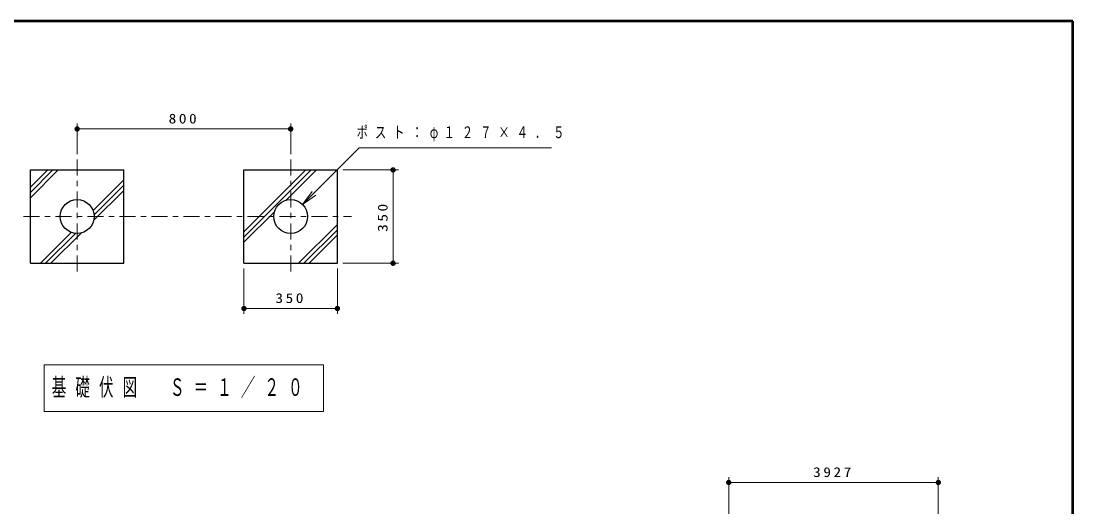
# Model space of a CAD drawing. Units: millimetres on the paper, scale 1:20, with parts at other scales. Extents: x -365 to 0, y -12 to 257.
# Drawn here: x -197.1 to 0, y 165.9 to 257 of the extents above; entities that cross this region are included whole.
import ezdxf

# ---------------------------------------------------------------- set-up
doc = ezdxf.new("R2010")
doc.units = ezdxf.units.MM
doc.linetypes.add('USER2', pattern=[6, 3, -1, 1, -1])
doc.layers.add('LY_1', color=7, linetype='Continuous', lineweight=13)
doc.layers.add('LY_8', color=7, linetype='Continuous', lineweight=13)
doc.styles.add('ＭＳ ゴシック', font='')
doc.styles.get('ＭＳ ゴシック').set_extended_font_data('MS Gothic')

# ---------------------------------------------------------------- blocks, each defined once
blk = doc.blocks.new('filled_dot')
at = {"color": 0, "linetype": 'Continuous', "lineweight": -2, "const_width": 1.25}
blk.add_lwpolyline([(-0.625, 0, 1), (0.625, 0, 1)], format="xyb", close=True, dxfattribs=at)

msp = doc.modelspace()

# ---------------------------------------------------------------- linework, layer by layer
at = {"layer": 'LY_1'}
for p, q in [((-186.551, 232.008), (-186.551, 237.758)), ((-186.551, 236.758), (-146.551, 236.758)), ((-146.551, 232.008), (-146.551, 237.758)), ((-195.301, 225.852), (-192.071, 229.082)), ((-195.301, 224.862), (-191.081, 229.082)), ((-195.301, 223.872), (-190.091, 229.082)), ((-155.301, 217.486), (-143.705, 229.082)), ((-155.301, 216.496), (-142.715, 229.082)), ((-147.422, 223.385), (-141.725, 229.082)), ((-136.801, 229.082), (-126.372, 229.082)), ((-127.372, 229.082), (-127.372, 211.582)), ((-183.58, 221.451), (-177.801, 227.23)), ((-183.464, 219.586), (-177.801, 225.25)), ((-183.392, 220.649), (-177.801, 226.24)), ((-144.306, 222.577), (-142.538, 225.052)), ((-144.306, 222.577), (-142.184, 224.698)), ((-141.831, 224.345), (-144.306, 222.577)), ((-155.301, 215.506), (-149.604, 221.203)), ((-145.083, 211.582), (-137.801, 218.864)), ((-193.449, 211.582), (-187.67, 217.361)), ((-192.459, 211.582), (-186.868, 217.173)), ((-191.469, 211.582), (-185.805, 217.246)), ((-144.093, 211.582), (-137.801, 217.874)), ((-143.103, 211.582), (-137.801, 216.884)), ((-136.801, 211.582), (-126.372, 211.582)), ((-155.301, 210.582), (-155.301, 202.094)), ((-137.801, 210.582), (-137.801, 202.094)), ((-137.801, 203.094), (-155.301, 203.094)), ((-192.701, 192.557), (-192.701, 183.757)), ((-140.401, 192.557), (-192.701, 192.557)), ((-140.401, 183.757), (-140.401, 192.557)), ((-192.701, 183.757), (-140.401, 183.757)), ((-64.495, 142.301), (-64.495, 171.46)), ((-25.225, 142.301), (-25.225, 171.46)), ((-64.495, 170.46), (-25.225, 170.46))]:
    msp.add_line(p, q, dxfattribs=at)
at = {"layer": 'LY_1', "linetype": 'USER2'}
for p, q in [((-186.551, 231.008), (-186.551, 209.175)), ((-146.551, 231.008), (-146.551, 209.175)), ((-196.628, 220.332), (-135.171, 220.332))]:
    msp.add_line(p, q, dxfattribs=at)
at = {"layer": 'LY_1', "lineweight": 25}
for p, q in [((-195.301, 229.082), (-177.801, 229.082)), ((-195.301, 211.582), (-195.301, 229.082)), ((-177.801, 211.582), (-177.801, 229.082)), ((-155.301, 229.082), (-137.801, 229.082)), ((-155.301, 211.582), (-155.301, 229.082)), ((-137.801, 211.582), (-137.801, 229.082)), ((-195.301, 211.582), (-177.801, 211.582)), ((-155.301, 211.582), (-137.801, 211.582))]:
    msp.add_line(p, q, dxfattribs=at)
at = {"layer": 'LY_1'}
msp.add_lwpolyline([(-144.306, 222.577), (-133.689, 233.194), (-97.689, 233.194)], dxfattribs=at)
at = {"layer": 'LY_1', "lineweight": 25}
for centre in [(-186.551, 220.332), (-146.551, 220.332)]:
    msp.add_circle(centre, 3.175, dxfattribs=at)
at = {"layer": 'LY_8', "lineweight": 50}
for p, q in [((0, 257), (-365, 257)), ((0, 0), (0, 257))]:
    msp.add_line(p, q, dxfattribs=at)

# ---------------------------------------------------------------- block references
at = {"layer": 'LY_1', "xscale": 0.4, "yscale": 0.4}
for p in [(-186.551, 236.758), (-155.301, 203.094), (-64.495, 170.46)]:
    msp.add_blockref('filled_dot', p, dxfattribs=at)
for p, rotation in [((-146.551, 236.758), 180), ((-127.372, 229.082), 270), ((-127.372, 211.582), 90), ((-137.801, 203.094), 180), ((-25.225, 170.46), 180)]:
    msp.add_blockref('filled_dot', p, dxfattribs=dict(at, rotation=rotation))

# ---------------------------------------------------------------- texts
at = {"layer": 'LY_1', "style": 'ＭＳ ゴシック'}
for s, insert, char_height, attachment_point in [('\\T1.33;\\W1.15;800', (-166.551, 237.758), 1.833, 8), ('\\T1.63;\\W0.7;ポスト：φ１２７×４．５', (-134.183, 235.844), 2.199, 4), ('\\T1.33;\\W1.15;350', (-146.551, 204.094), 1.833, 8), ('\\T1.64;\\W0.6;基礎伏図\u3000Ｓ＝１／２０', (-191.301, 188.157), 3.299, 4), ('\\T1.33;\\W1.15;3927', (-44.86, 171.46), 1.833, 8)]:
    msp.add_mtext(s, dxfattribs=dict(at, insert=insert, char_height=char_height, attachment_point=attachment_point))
at = {"layer": 'LY_1', "insert": (-128.372, 220.332), "char_height": 1.833, "attachment_point": 8, "rotation": 90, "style": 'ＭＳ ゴシック'}
msp.add_mtext('\\T1.33;\\W1.15;350', dxfattribs=at)

doc.saveas('drawing.dxf')
